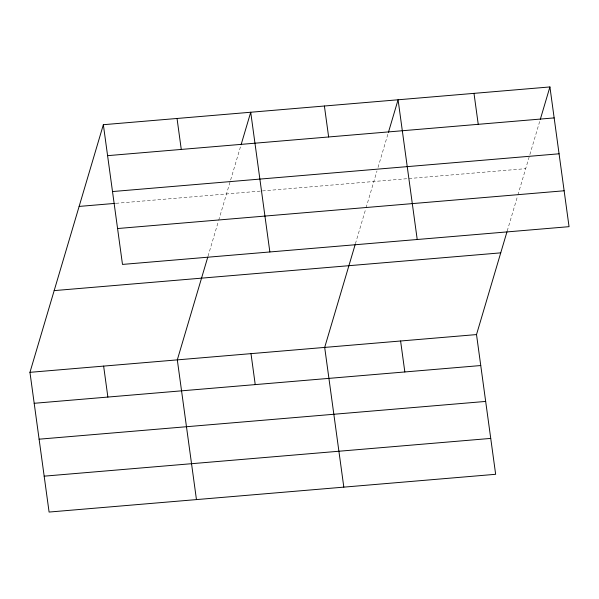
<?xml version="1.0" encoding="UTF-8"?>
<svg xmlns="http://www.w3.org/2000/svg" width="599" height="599" viewBox="0 0 599 599"><rect width="100%" height="100%" fill="white"/><g stroke="black" fill="none" stroke-linecap="round" stroke-linejoin="round"><path stroke-width="0.45" stroke-dasharray="3 2.25" d="M208.033 256.23L218.178 222.027M218.695 220.275L240.82 145.632M355.402 243.771L365.54 209.568M366.056 207.816L376.981 170.955M378.029 167.443L388.182 133.173M507.233 230.937L517.371 196.727M517.888 194.974L529.598 155.485M529.853 154.602L540.013 120.339M115.974 203.308L525.69 168.663"/><path stroke-width="0.9" d="M506.971 231.813L476.512 334.579L495.65 474.296L49.088 512.055L29.95 372.331L103.35 124.704L549.912 86.945L569.05 226.669L122.488 264.421L103.35 124.704M207.778 257.106L177.311 359.872L196.457 499.596M241.083 144.756L250.719 112.245L269.857 251.962M355.14 244.647L324.68 347.413L343.819 487.137M388.444 132.297L398.08 99.778L417.218 239.503M540.276 119.456L549.912 86.945M107.595 155.658L554.15 117.906M112.507 191.553L559.069 153.793M79.128 206.423L115.053 203.383M117.576 228.533L564.131 190.774M54.172 290.612L500.734 252.86M29.95 372.331L476.512 334.579M34.188 403.292L480.75 365.54M39.107 439.187L485.669 401.427M44.176 476.16L490.731 438.408M473.996 93.362L478.234 124.322M400.596 340.996L404.834 371.957M324.396 106.016L328.641 136.969M250.996 353.642L255.234 384.603M177.034 118.475L181.272 149.428M103.634 366.101L107.872 397.062"/></g></svg>
